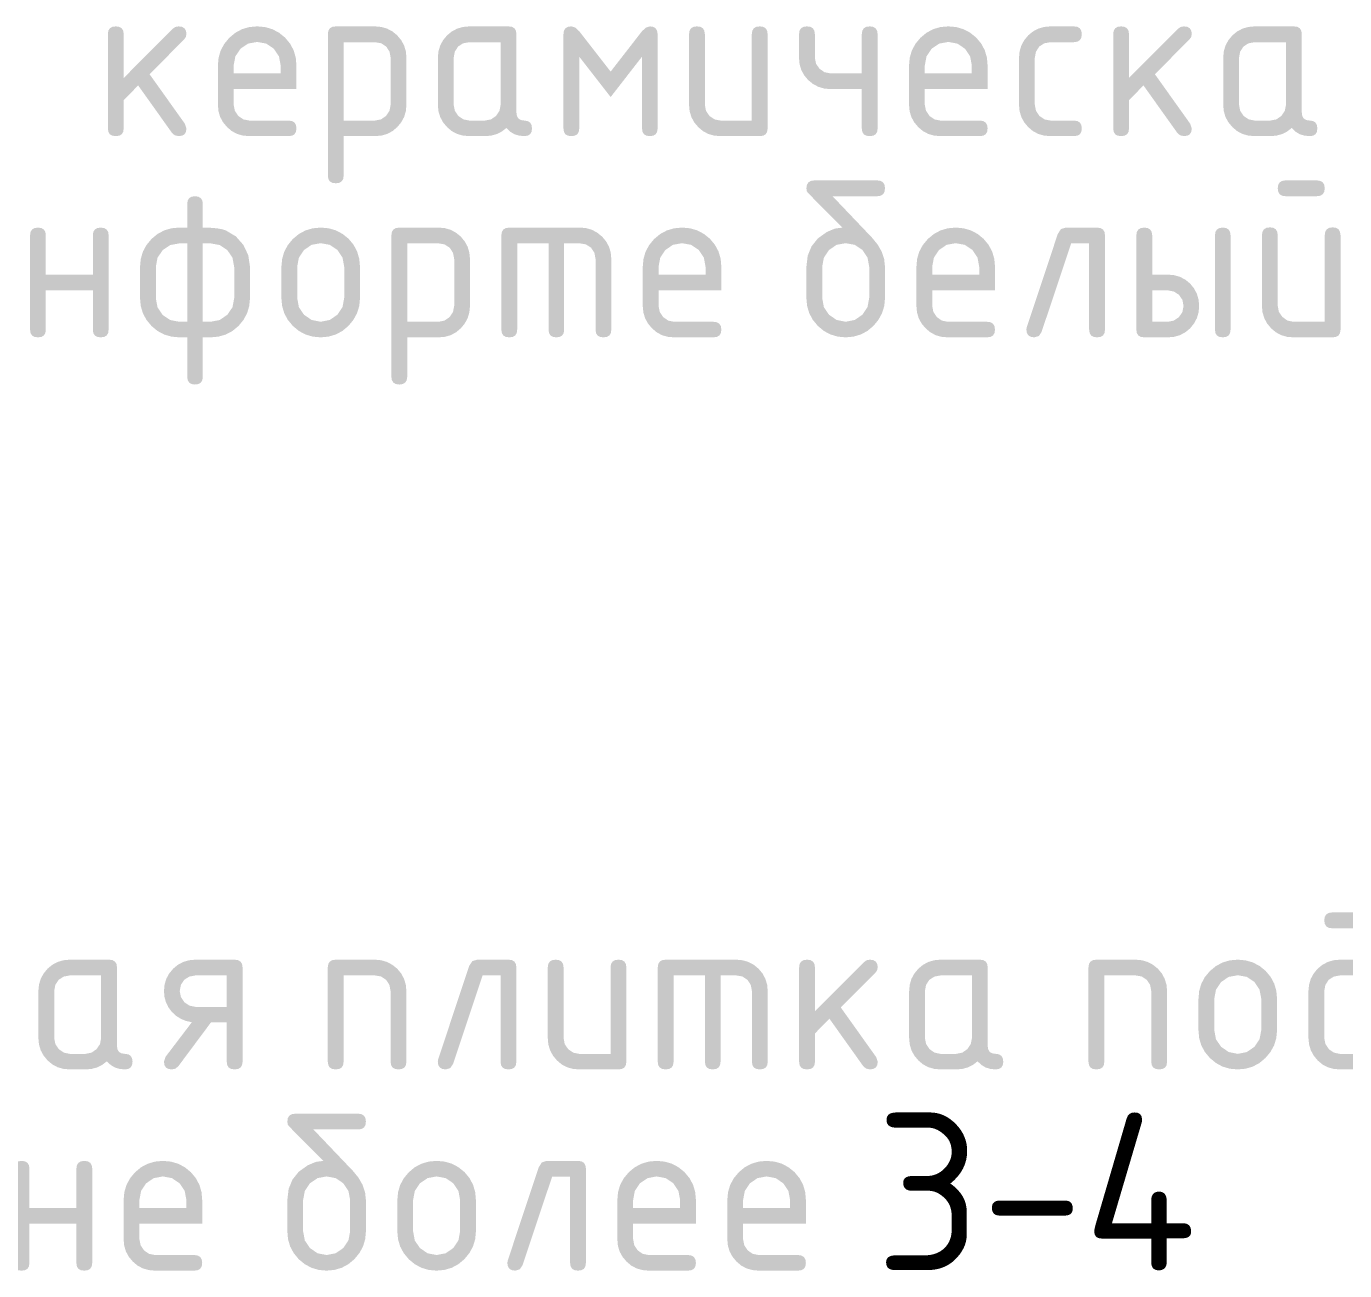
# Model space of a CAD drawing. Header units: millimetres. Extents: x -546 to 1681, y -650 to 1730.
# Drawn here: x 1029.61 to 1055.04, y 314.25 to 338.24 of the extents above; entities that cross this region are included whole.
import ezdxf

# ---------------------------------------------------------------- set-up
doc = ezdxf.new("R2010")
doc.units = ezdxf.units.MM

msp = doc.modelspace()

# ---------------------------------------------------------------- hatches: boundary and pattern name
h = msp.add_hatch(color=7)
h.dxf.hatch_style = 2
h.paths.add_polyline_path([(1031.492, 337.247), (1032.444, 338.2), (1032.491, 338.232), (1032.55, 338.242), (1032.617, 338.233), (1032.665, 338.205), (1032.693, 338.158), (1032.703, 338.094), (1032.69, 338.036), (1032.656, 337.988), (1031.991, 337.32), (1032.673, 336.363), (1032.703, 336.274), (1032.693, 336.208), (1032.665, 336.161), (1032.617, 336.134), (1032.55, 336.126), (1032.477, 336.141), (1032.423, 336.189), (1031.771, 337.103), (1031.492, 336.82), (1031.492, 336.274), (1031.482, 336.208), (1031.454, 336.161), (1031.406, 336.134), (1031.34, 336.126), (1031.273, 336.134), (1031.225, 336.161), (1031.196, 336.208), (1031.187, 336.274), (1031.187, 338.094), (1031.196, 338.158), (1031.225, 338.205), (1031.273, 338.233), (1031.34, 338.242), (1031.406, 338.233), (1031.454, 338.205), (1031.482, 338.158), (1031.492, 338.094)])
h = msp.add_hatch(color=7)
h.paths.add_polyline_path([(1034.066, 337.942), (1033.891, 337.91), (1033.745, 337.811), (1033.646, 337.664), (1033.613, 337.489), (1033.613, 337.336), (1034.52, 337.336), (1034.52, 337.489), (1034.487, 337.664), (1034.388, 337.811), (1034.242, 337.91)])
h.paths.add_polyline_path([(1033.613, 337.032), (1033.613, 336.731), (1033.636, 336.615), (1033.703, 336.515), (1033.8, 336.448), (1033.914, 336.426), (1034.672, 336.426), (1034.739, 336.416), (1034.786, 336.388), (1034.815, 336.34), (1034.824, 336.274), (1034.815, 336.208), (1034.786, 336.161), (1034.739, 336.134), (1034.672, 336.126), (1033.914, 336.126), (1033.792, 336.136), (1033.68, 336.168), (1033.578, 336.222), (1033.487, 336.299), (1033.409, 336.392), (1033.353, 336.494), (1033.32, 336.607), (1033.309, 336.731), (1033.309, 337.484), (1033.322, 337.637), (1033.363, 337.777), (1033.432, 337.905), (1033.529, 338.022), (1033.646, 338.119), (1033.774, 338.188), (1033.914, 338.229), (1034.066, 338.242), (1034.219, 338.229), (1034.359, 338.188), (1034.487, 338.121), (1034.604, 338.026), (1034.701, 337.91), (1034.77, 337.781), (1034.811, 337.641), (1034.824, 337.489), (1034.824, 337.032)])
h = msp.add_hatch(color=7)
h.paths.add_polyline_path([(1035.43, 338.094), (1035.44, 338.158), (1035.468, 338.205), (1035.516, 338.233), (1035.583, 338.242), (1036.34, 338.242), (1036.463, 338.231), (1036.575, 338.198), (1036.677, 338.144), (1036.768, 338.069), (1036.846, 337.975), (1036.902, 337.872), (1036.935, 337.759), (1036.946, 337.637), (1036.946, 336.731), (1036.935, 336.609), (1036.902, 336.496), (1036.846, 336.393), (1036.768, 336.299), (1036.677, 336.222), (1036.575, 336.168), (1036.463, 336.136), (1036.34, 336.126), (1035.735, 336.126), (1035.735, 335.364), (1035.726, 335.299), (1035.697, 335.253), (1035.65, 335.225), (1035.583, 335.216), (1035.516, 335.225), (1035.468, 335.253), (1035.44, 335.299), (1035.43, 335.364)])
h.paths.add_polyline_path([(1035.735, 337.937), (1035.735, 336.426), (1036.34, 336.426), (1036.456, 336.448), (1036.552, 336.515), (1036.619, 336.614), (1036.641, 336.731), (1036.641, 337.637), (1036.62, 337.754), (1036.556, 337.853), (1036.458, 337.917), (1036.34, 337.937)])
h = msp.add_hatch(color=7)
h.paths.add_polyline_path([(1038.763, 337.937), (1038.158, 337.937), (1038.04, 337.916), (1037.942, 337.853), (1037.879, 337.754), (1037.857, 337.637), (1037.857, 336.731), (1037.879, 336.615), (1037.946, 336.515), (1038.044, 336.448), (1038.158, 336.426), (1038.462, 336.426), (1038.578, 336.448), (1038.674, 336.515), (1038.741, 336.614), (1038.763, 336.731)])
h.paths.add_polyline_path([(1039.368, 336.274), (1039.359, 336.208), (1039.331, 336.161), (1039.284, 336.134), (1039.22, 336.126), (1039.118, 336.135), (1039.026, 336.164), (1038.944, 336.213), (1038.873, 336.282), (1038.783, 336.213), (1038.685, 336.164), (1038.578, 336.135), (1038.462, 336.126), (1038.158, 336.126), (1038.035, 336.136), (1037.923, 336.168), (1037.821, 336.222), (1037.73, 336.299), (1037.652, 336.392), (1037.597, 336.494), (1037.563, 336.607), (1037.552, 336.731), (1037.552, 337.637), (1037.563, 337.759), (1037.597, 337.872), (1037.652, 337.975), (1037.73, 338.069), (1037.821, 338.144), (1037.923, 338.198), (1038.035, 338.231), (1038.158, 338.242), (1038.915, 338.242), (1038.982, 338.233), (1039.03, 338.205), (1039.058, 338.158), (1039.068, 338.094), (1039.068, 336.579), (1039.077, 336.512), (1039.106, 336.464), (1039.153, 336.436), (1039.22, 336.426), (1039.284, 336.416), (1039.331, 336.388), (1039.359, 336.34)])
h = msp.add_hatch(color=7)
h.dxf.hatch_style = 2
h.paths.add_polyline_path([(1040.885, 336.879), (1040.279, 337.658), (1040.279, 336.274), (1040.27, 336.208), (1040.241, 336.161), (1040.194, 336.134), (1040.127, 336.126), (1040.06, 336.134), (1040.013, 336.161), (1039.984, 336.208), (1039.975, 336.274), (1039.975, 338.094), (1039.984, 338.158), (1040.013, 338.205), (1040.06, 338.233), (1040.127, 338.242), (1040.203, 338.219), (1040.279, 338.149), (1040.885, 337.37), (1041.49, 338.149), (1041.566, 338.219), (1041.643, 338.242), (1041.707, 338.233), (1041.753, 338.205), (1041.781, 338.158), (1041.791, 338.094), (1041.791, 336.274), (1041.781, 336.208), (1041.753, 336.161), (1041.707, 336.134), (1041.643, 336.126), (1041.576, 336.134), (1041.528, 336.161), (1041.5, 336.208), (1041.49, 336.274), (1041.49, 337.658)])
h = msp.add_hatch(color=7)
h.dxf.hatch_style = 2
h.paths.add_polyline_path([(1043.913, 338.094), (1043.913, 336.274), (1043.903, 336.208), (1043.875, 336.161), (1043.827, 336.134), (1043.76, 336.126), (1043.003, 336.126), (1042.88, 336.136), (1042.768, 336.168), (1042.666, 336.222), (1042.575, 336.299), (1042.497, 336.392), (1042.442, 336.494), (1042.408, 336.607), (1042.397, 336.731), (1042.397, 338.094), (1042.407, 338.158), (1042.435, 338.205), (1042.483, 338.233), (1042.55, 338.242), (1042.616, 338.233), (1042.664, 338.205), (1042.692, 338.158), (1042.702, 338.094), (1042.702, 336.731), (1042.724, 336.615), (1042.791, 336.515), (1042.889, 336.448), (1043.003, 336.426), (1043.608, 336.426), (1043.608, 338.094), (1043.618, 338.158), (1043.646, 338.205), (1043.694, 338.233), (1043.76, 338.242), (1043.827, 338.233), (1043.875, 338.205), (1043.903, 338.158)])
h = msp.add_hatch(color=7)
h.dxf.hatch_style = 2
h.paths.add_polyline_path([(1046.035, 338.094), (1046.035, 336.274), (1046.025, 336.208), (1045.996, 336.161), (1045.949, 336.134), (1045.882, 336.126), (1045.815, 336.134), (1045.768, 336.161), (1045.739, 336.208), (1045.73, 336.274), (1045.73, 337.032), (1045.125, 337.032), (1045.005, 337.043), (1044.893, 337.076), (1044.79, 337.13), (1044.697, 337.205), (1044.619, 337.298), (1044.563, 337.399), (1044.53, 337.509), (1044.519, 337.628), (1044.519, 338.094), (1044.528, 338.158), (1044.557, 338.205), (1044.605, 338.233), (1044.671, 338.242), (1044.738, 338.233), (1044.786, 338.205), (1044.814, 338.158), (1044.824, 338.094), (1044.824, 337.641), (1044.846, 337.524), (1044.913, 337.425), (1045.011, 337.358), (1045.125, 337.336), (1045.73, 337.336), (1045.73, 338.094), (1045.739, 338.158), (1045.768, 338.205), (1045.815, 338.233), (1045.882, 338.242), (1045.949, 338.233), (1045.996, 338.205), (1046.025, 338.158)])
h = msp.add_hatch(color=7)
h.paths.add_polyline_path([(1047.398, 337.942), (1047.223, 337.91), (1047.077, 337.811), (1046.978, 337.664), (1046.945, 337.489), (1046.945, 337.336), (1047.852, 337.336), (1047.852, 337.489), (1047.819, 337.664), (1047.72, 337.811), (1047.573, 337.91)])
h.paths.add_polyline_path([(1046.945, 337.032), (1046.945, 336.731), (1046.968, 336.615), (1047.035, 336.515), (1047.132, 336.448), (1047.246, 336.426), (1048.004, 336.426), (1048.071, 336.416), (1048.118, 336.388), (1048.147, 336.34), (1048.156, 336.274), (1048.147, 336.208), (1048.118, 336.161), (1048.071, 336.134), (1048.004, 336.126), (1047.246, 336.126), (1047.124, 336.136), (1047.012, 336.168), (1046.91, 336.222), (1046.819, 336.299), (1046.741, 336.392), (1046.685, 336.494), (1046.652, 336.607), (1046.64, 336.731), (1046.64, 337.484), (1046.654, 337.637), (1046.695, 337.777), (1046.764, 337.905), (1046.861, 338.022), (1046.978, 338.119), (1047.106, 338.188), (1047.246, 338.229), (1047.398, 338.242), (1047.551, 338.229), (1047.691, 338.188), (1047.819, 338.121), (1047.936, 338.026), (1048.033, 337.91), (1048.102, 337.781), (1048.143, 337.641), (1048.156, 337.489), (1048.156, 337.032)])
h = msp.add_hatch(color=7)
h.dxf.hatch_style = 2
h.paths.add_polyline_path([(1049.067, 337.637), (1049.067, 336.731), (1049.089, 336.615), (1049.156, 336.515), (1049.254, 336.448), (1049.368, 336.426), (1049.821, 336.426), (1049.887, 336.416), (1049.935, 336.388), (1049.964, 336.34), (1049.973, 336.274), (1049.964, 336.208), (1049.935, 336.161), (1049.887, 336.134), (1049.821, 336.126), (1049.368, 336.126), (1049.246, 336.136), (1049.133, 336.168), (1049.031, 336.222), (1048.94, 336.299), (1048.862, 336.392), (1048.807, 336.494), (1048.773, 336.607), (1048.762, 336.731), (1048.762, 337.637), (1048.773, 337.759), (1048.807, 337.872), (1048.862, 337.975), (1048.94, 338.069), (1049.031, 338.144), (1049.133, 338.198), (1049.246, 338.231), (1049.368, 338.242), (1049.821, 338.242), (1049.887, 338.233), (1049.935, 338.204), (1049.964, 338.157), (1049.973, 338.09), (1049.964, 338.023), (1049.935, 337.976), (1049.887, 337.947), (1049.821, 337.937), (1049.368, 337.937), (1049.25, 337.916), (1049.152, 337.853), (1049.089, 337.754)])
h = msp.add_hatch(color=7)
h.dxf.hatch_style = 2
h.paths.add_polyline_path([(1050.884, 337.247), (1051.836, 338.2), (1051.883, 338.232), (1051.942, 338.242), (1052.009, 338.233), (1052.057, 338.205), (1052.085, 338.158), (1052.095, 338.094), (1052.083, 338.036), (1052.048, 337.988), (1051.383, 337.32), (1052.065, 336.363), (1052.095, 336.274), (1052.085, 336.208), (1052.057, 336.161), (1052.009, 336.134), (1051.942, 336.126), (1051.869, 336.141), (1051.815, 336.189), (1051.163, 337.103), (1050.884, 336.82), (1050.884, 336.274), (1050.874, 336.208), (1050.846, 336.161), (1050.798, 336.134), (1050.732, 336.126), (1050.665, 336.134), (1050.617, 336.161), (1050.589, 336.208), (1050.579, 336.274), (1050.579, 338.094), (1050.589, 338.158), (1050.617, 338.205), (1050.665, 338.233), (1050.732, 338.242), (1050.798, 338.233), (1050.846, 338.205), (1050.874, 338.158), (1050.884, 338.094)])
h = msp.add_hatch(color=7)
h.paths.add_polyline_path([(1053.912, 337.937), (1053.307, 337.937), (1053.189, 337.916), (1053.091, 337.853), (1053.027, 337.754), (1053.006, 337.637), (1053.006, 336.731), (1053.028, 336.615), (1053.095, 336.515), (1053.193, 336.448), (1053.307, 336.426), (1053.611, 336.426), (1053.726, 336.448), (1053.823, 336.515), (1053.889, 336.614), (1053.912, 336.731)])
h.paths.add_polyline_path([(1054.517, 336.274), (1054.508, 336.208), (1054.48, 336.161), (1054.433, 336.134), (1054.369, 336.126), (1054.266, 336.135), (1054.175, 336.164), (1054.093, 336.213), (1054.022, 336.282), (1053.932, 336.213), (1053.834, 336.164), (1053.727, 336.135), (1053.611, 336.126), (1053.307, 336.126), (1053.184, 336.136), (1053.072, 336.168), (1052.97, 336.222), (1052.879, 336.299), (1052.801, 336.392), (1052.745, 336.494), (1052.712, 336.607), (1052.701, 336.731), (1052.701, 337.637), (1052.712, 337.759), (1052.745, 337.872), (1052.801, 337.975), (1052.879, 338.069), (1052.97, 338.144), (1053.072, 338.198), (1053.184, 338.231), (1053.307, 338.242), (1054.064, 338.242), (1054.131, 338.233), (1054.179, 338.205), (1054.207, 338.158), (1054.217, 338.094), (1054.217, 336.579), (1054.226, 336.512), (1054.255, 336.464), (1054.302, 336.436), (1054.369, 336.426), (1054.433, 336.416), (1054.48, 336.388), (1054.508, 336.34)])
h = msp.add_hatch(color=7)
h.paths.add_polyline_path([(1046.177, 333.604), (1046.177, 332.999), (1046.163, 332.849), (1046.12, 332.71), (1046.05, 332.582), (1045.953, 332.465), (1045.838, 332.368), (1045.71, 332.3), (1045.57, 332.259), (1045.419, 332.245), (1045.267, 332.259), (1045.127, 332.3), (1044.998, 332.368), (1044.882, 332.465), (1044.785, 332.582), (1044.716, 332.71), (1044.675, 332.849), (1044.661, 332.999), (1044.661, 333.608), (1044.686, 333.819), (1044.76, 334.001), (1044.883, 334.154), (1045.055, 334.277), (1045.21, 334.342), (1045.356, 334.362), (1044.691, 335.03), (1044.668, 335.065), (1044.661, 335.12), (1044.671, 335.186), (1044.699, 335.234), (1044.747, 335.262), (1044.814, 335.272), (1046.029, 335.272), (1046.093, 335.262), (1046.14, 335.234), (1046.168, 335.186), (1046.177, 335.12), (1046.168, 335.053), (1046.14, 335.005), (1046.093, 334.976), (1046.029, 334.967), (1045.165, 334.967), (1045.927, 334.167), (1046.036, 334.034), (1046.114, 333.897), (1046.161, 333.753)])
h.paths.add_polyline_path([(1045.872, 333.003), (1045.872, 333.608), (1045.84, 333.782), (1045.741, 333.93), (1045.594, 334.029), (1045.419, 334.061), (1045.244, 334.029), (1045.097, 333.93), (1044.998, 333.782), (1044.966, 333.608), (1044.966, 333.003), (1044.998, 332.826), (1045.097, 332.681), (1045.244, 332.58), (1045.419, 332.545), (1045.594, 332.58), (1045.741, 332.681), (1045.84, 332.828)])
h = msp.add_hatch(color=7)
h.paths.add_polyline_path([(1054.964, 334.213), (1054.964, 332.393), (1054.954, 332.327), (1054.926, 332.281), (1054.878, 332.254), (1054.811, 332.245), (1054.054, 332.245), (1053.931, 332.255), (1053.819, 332.287), (1053.717, 332.342), (1053.626, 332.419), (1053.548, 332.512), (1053.493, 332.615), (1053.459, 332.728), (1053.448, 332.85), (1053.448, 334.213), (1053.458, 334.28), (1053.486, 334.328), (1053.534, 334.357), (1053.601, 334.366), (1053.667, 334.357), (1053.715, 334.328), (1053.743, 334.28), (1053.753, 334.213), (1053.753, 332.85), (1053.775, 332.735), (1053.842, 332.639), (1053.94, 332.568), (1054.054, 332.545), (1054.659, 332.545), (1054.659, 334.213), (1054.669, 334.28), (1054.697, 334.328), (1054.745, 334.357), (1054.811, 334.366), (1054.878, 334.357), (1054.926, 334.328), (1054.954, 334.28)])
h.paths.add_polyline_path([(1054.506, 334.967), (1053.901, 334.967), (1053.837, 334.976), (1053.79, 335.005), (1053.762, 335.053), (1053.753, 335.12), (1053.762, 335.186), (1053.79, 335.234), (1053.837, 335.262), (1053.901, 335.272), (1054.506, 335.272), (1054.573, 335.262), (1054.621, 335.234), (1054.65, 335.186), (1054.659, 335.12), (1054.65, 335.053), (1054.621, 335.005), (1054.573, 334.976)])
h = msp.add_hatch(color=7)
h.paths.add_polyline_path([(1032.717, 332.545), (1032.717, 334.057), (1032.565, 334.057), (1032.39, 334.025), (1032.243, 333.926), (1032.144, 333.779), (1032.112, 333.604), (1032.112, 332.999), (1032.144, 332.825), (1032.243, 332.677), (1032.39, 332.579), (1032.565, 332.545)])
h.paths.add_polyline_path([(1032.717, 332.245), (1032.565, 332.245), (1032.412, 332.259), (1032.272, 332.3), (1032.144, 332.368), (1032.028, 332.465), (1031.931, 332.582), (1031.862, 332.71), (1031.821, 332.849), (1031.807, 332.999), (1031.807, 333.604), (1031.821, 333.756), (1031.862, 333.897), (1031.931, 334.025), (1032.028, 334.142), (1032.144, 334.238), (1032.272, 334.307), (1032.412, 334.348), (1032.565, 334.362), (1032.717, 334.362), (1032.717, 334.819), (1032.727, 334.883), (1032.755, 334.929), (1032.801, 334.957), (1032.865, 334.967), (1032.932, 334.957), (1032.98, 334.929), (1033.009, 334.883), (1033.018, 334.819), (1033.018, 334.362), (1033.162, 334.358), (1033.285, 334.348), (1033.385, 334.331), (1033.462, 334.307), (1033.656, 334.192), (1033.801, 334.027), (1033.896, 333.827), (1033.928, 333.604), (1033.928, 332.999), (1033.914, 332.849), (1033.872, 332.71), (1033.803, 332.582), (1033.708, 332.465), (1033.591, 332.368), (1033.463, 332.3), (1033.323, 332.259), (1033.17, 332.245), (1033.018, 332.245), (1033.018, 331.483), (1033.009, 331.419), (1032.98, 331.373), (1032.932, 331.344), (1032.865, 331.335), (1032.801, 331.344), (1032.755, 331.373), (1032.727, 331.419), (1032.717, 331.483)])
h.paths.add_polyline_path([(1033.018, 332.545), (1033.17, 332.545), (1033.346, 332.58), (1033.492, 332.681), (1033.591, 332.827), (1033.623, 332.999), (1033.623, 333.604), (1033.591, 333.779), (1033.492, 333.926), (1033.346, 334.025), (1033.17, 334.057), (1033.018, 334.057)])
h = msp.add_hatch(color=7)
h.dxf.hatch_style = 2
h.paths.add_polyline_path([(1029.99, 333.151), (1029.99, 332.393), (1029.981, 332.327), (1029.952, 332.281), (1029.905, 332.254), (1029.838, 332.245), (1029.771, 332.254), (1029.724, 332.281), (1029.695, 332.327), (1029.686, 332.393), (1029.686, 334.213), (1029.695, 334.278), (1029.724, 334.324), (1029.771, 334.352), (1029.838, 334.362), (1029.905, 334.352), (1029.952, 334.324), (1029.981, 334.278), (1029.99, 334.213), (1029.99, 333.455), (1030.897, 333.455), (1030.897, 334.213), (1030.906, 334.278), (1030.935, 334.324), (1030.982, 334.352), (1031.049, 334.362), (1031.116, 334.352), (1031.163, 334.324), (1031.192, 334.278), (1031.201, 334.213), (1031.201, 332.393), (1031.192, 332.327), (1031.163, 332.281), (1031.116, 332.254), (1031.049, 332.245), (1030.982, 332.254), (1030.935, 332.281), (1030.906, 332.327), (1030.897, 332.393), (1030.897, 333.151)])
h = msp.add_hatch(color=7)
h.paths.add_polyline_path([(1034.534, 332.999), (1034.534, 333.604), (1034.548, 333.756), (1034.589, 333.897), (1034.658, 334.025), (1034.755, 334.142), (1034.871, 334.238), (1034.999, 334.307), (1035.14, 334.348), (1035.292, 334.362), (1035.445, 334.348), (1035.585, 334.308), (1035.713, 334.24), (1035.83, 334.146), (1035.927, 334.029), (1035.995, 333.9), (1036.036, 333.759), (1036.05, 333.604), (1036.05, 332.999), (1036.036, 332.849), (1035.993, 332.71), (1035.923, 332.582), (1035.826, 332.465), (1035.711, 332.368), (1035.583, 332.3), (1035.443, 332.259), (1035.292, 332.245), (1035.14, 332.259), (1034.999, 332.3), (1034.871, 332.368), (1034.755, 332.465), (1034.658, 332.582), (1034.589, 332.71), (1034.548, 332.849)])
h.paths.add_polyline_path([(1035.745, 333.003), (1035.745, 333.608), (1035.713, 333.782), (1035.614, 333.93), (1035.467, 334.029), (1035.292, 334.061), (1035.117, 334.029), (1034.97, 333.93), (1034.871, 333.782), (1034.839, 333.608), (1034.839, 333.003), (1034.871, 332.826), (1034.97, 332.681), (1035.117, 332.58), (1035.292, 332.545), (1035.467, 332.58), (1035.614, 332.681), (1035.713, 332.828)])
h = msp.add_hatch(color=7)
h.paths.add_polyline_path([(1036.656, 334.213), (1036.665, 334.278), (1036.694, 334.324), (1036.742, 334.352), (1036.808, 334.362), (1037.566, 334.362), (1037.688, 334.351), (1037.801, 334.318), (1037.902, 334.263), (1037.994, 334.188), (1038.071, 334.094), (1038.127, 333.991), (1038.16, 333.879), (1038.172, 333.756), (1038.172, 332.85), (1038.16, 332.728), (1038.127, 332.615), (1038.071, 332.512), (1037.994, 332.419), (1037.902, 332.342), (1037.801, 332.287), (1037.688, 332.255), (1037.566, 332.245), (1036.961, 332.245), (1036.961, 331.483), (1036.951, 331.419), (1036.923, 331.373), (1036.875, 331.344), (1036.808, 331.335), (1036.742, 331.344), (1036.694, 331.373), (1036.665, 331.419), (1036.656, 331.483)])
h.paths.add_polyline_path([(1036.961, 334.057), (1036.961, 332.545), (1037.566, 332.545), (1037.681, 332.568), (1037.777, 332.635), (1037.844, 332.733), (1037.867, 332.85), (1037.867, 333.756), (1037.845, 333.874), (1037.782, 333.972), (1037.684, 334.037), (1037.566, 334.057)])
h = msp.add_hatch(color=7)
h.dxf.hatch_style = 2
h.paths.add_polyline_path([(1038.93, 334.362), (1040.293, 334.362), (1040.415, 334.351), (1040.526, 334.318), (1040.627, 334.263), (1040.72, 334.188), (1040.798, 334.094), (1040.854, 333.991), (1040.887, 333.879), (1040.898, 333.756), (1040.898, 332.393), (1040.889, 332.327), (1040.86, 332.281), (1040.813, 332.254), (1040.746, 332.245), (1040.679, 332.254), (1040.632, 332.281), (1040.603, 332.327), (1040.594, 332.393), (1040.594, 333.756), (1040.572, 333.874), (1040.509, 333.972), (1040.41, 334.037), (1040.293, 334.057), (1039.988, 334.057), (1039.988, 332.393), (1039.979, 332.327), (1039.95, 332.281), (1039.902, 332.254), (1039.836, 332.245), (1039.772, 332.254), (1039.725, 332.281), (1039.697, 332.327), (1039.687, 332.393), (1039.687, 334.057), (1039.082, 334.057), (1039.082, 332.393), (1039.073, 332.327), (1039.044, 332.281), (1038.997, 332.254), (1038.93, 332.245), (1038.863, 332.254), (1038.815, 332.281), (1038.787, 332.327), (1038.777, 332.393), (1038.777, 334.213), (1038.787, 334.278), (1038.815, 334.324), (1038.863, 334.352)])
h = msp.add_hatch(color=7)
h.paths.add_polyline_path([(1042.262, 334.061), (1042.087, 334.029), (1041.94, 333.93), (1041.842, 333.783), (1041.809, 333.608), (1041.809, 333.455), (1042.715, 333.455), (1042.715, 333.608), (1042.683, 333.783), (1042.584, 333.93), (1042.437, 334.029)])
h.paths.add_polyline_path([(1041.809, 333.151), (1041.809, 332.85), (1041.832, 332.735), (1041.899, 332.635), (1041.996, 332.568), (1042.11, 332.545), (1042.868, 332.545), (1042.934, 332.536), (1042.982, 332.507), (1043.011, 332.46), (1043.02, 332.393), (1043.011, 332.327), (1042.982, 332.281), (1042.934, 332.254), (1042.868, 332.245), (1042.11, 332.245), (1041.988, 332.255), (1041.875, 332.287), (1041.774, 332.342), (1041.682, 332.419), (1041.605, 332.512), (1041.549, 332.614), (1041.516, 332.726), (1041.504, 332.85), (1041.504, 333.604), (1041.518, 333.756), (1041.559, 333.897), (1041.628, 334.025), (1041.725, 334.142), (1041.841, 334.238), (1041.97, 334.307), (1042.11, 334.348), (1042.262, 334.362), (1042.415, 334.348), (1042.555, 334.308), (1042.683, 334.24), (1042.8, 334.146), (1042.897, 334.029), (1042.966, 333.901), (1043.007, 333.761), (1043.02, 333.608), (1043.02, 333.151)])
h = msp.add_hatch(color=7)
h.paths.add_polyline_path([(1047.541, 334.061), (1047.366, 334.029), (1047.219, 333.93), (1047.12, 333.783), (1047.088, 333.608), (1047.088, 333.455), (1047.994, 333.455), (1047.994, 333.608), (1047.962, 333.783), (1047.863, 333.93), (1047.716, 334.029)])
h.paths.add_polyline_path([(1047.088, 333.151), (1047.088, 332.85), (1047.11, 332.735), (1047.177, 332.635), (1047.275, 332.568), (1047.389, 332.545), (1048.146, 332.545), (1048.213, 332.536), (1048.261, 332.507), (1048.289, 332.46), (1048.299, 332.393), (1048.289, 332.327), (1048.261, 332.281), (1048.213, 332.254), (1048.146, 332.245), (1047.389, 332.245), (1047.266, 332.255), (1047.154, 332.287), (1047.052, 332.342), (1046.961, 332.419), (1046.883, 332.512), (1046.827, 332.614), (1046.794, 332.726), (1046.783, 332.85), (1046.783, 333.604), (1046.796, 333.756), (1046.837, 333.897), (1046.906, 334.025), (1047.003, 334.142), (1047.12, 334.238), (1047.248, 334.307), (1047.388, 334.348), (1047.541, 334.362), (1047.693, 334.348), (1047.833, 334.308), (1047.962, 334.24), (1048.078, 334.146), (1048.175, 334.029), (1048.244, 333.901), (1048.285, 333.761), (1048.299, 333.608), (1048.299, 333.151)])
h = msp.add_hatch(color=7)
h.dxf.hatch_style = 2
h.paths.add_polyline_path([(1049.662, 334.362), (1050.267, 334.362), (1050.334, 334.352), (1050.382, 334.324), (1050.411, 334.278), (1050.42, 334.213), (1050.42, 332.393), (1050.411, 332.327), (1050.382, 332.281), (1050.334, 332.254), (1050.267, 332.245), (1050.201, 332.254), (1050.153, 332.281), (1050.125, 332.327), (1050.115, 332.393), (1050.115, 334.057), (1049.768, 334.057), (1049.196, 332.346), (1049.146, 332.27), (1049.057, 332.245), (1048.99, 332.255), (1048.942, 332.283), (1048.914, 332.331), (1048.904, 332.397), (1048.913, 332.444), (1049.51, 334.239), (1049.57, 334.332)])
h = msp.add_hatch(color=7)
h.paths.add_polyline_path([(1052.237, 332.85), (1052.226, 332.728), (1052.193, 332.615), (1052.138, 332.512), (1052.063, 332.419), (1051.97, 332.342), (1051.866, 332.287), (1051.754, 332.255), (1051.632, 332.245), (1051.179, 332.245), (1051.112, 332.254), (1051.064, 332.281), (1051.035, 332.327), (1051.026, 332.393), (1051.026, 334.213), (1051.035, 334.278), (1051.064, 334.324), (1051.112, 334.352), (1051.179, 334.362), (1051.245, 334.352), (1051.293, 334.324), (1051.321, 334.278), (1051.331, 334.213), (1051.331, 333.455), (1051.632, 333.455), (1051.754, 333.444), (1051.866, 333.412), (1051.97, 333.358), (1052.063, 333.282), (1052.138, 333.189), (1052.193, 333.085), (1052.226, 332.972)])
h.paths.add_polyline_path([(1051.936, 332.85), (1051.914, 332.968), (1051.847, 333.066), (1051.749, 333.129), (1051.632, 333.151), (1051.331, 333.151), (1051.331, 332.545), (1051.632, 332.545), (1051.749, 332.568), (1051.847, 332.635), (1051.914, 332.733)])
h.paths.add_polyline_path([(1052.542, 334.213), (1052.551, 334.278), (1052.58, 334.324), (1052.627, 334.352), (1052.694, 334.362), (1052.758, 334.352), (1052.805, 334.324), (1052.833, 334.278), (1052.842, 334.213), (1052.842, 332.393), (1052.833, 332.327), (1052.805, 332.281), (1052.758, 332.254), (1052.694, 332.245), (1052.627, 332.254), (1052.58, 332.281), (1052.551, 332.327), (1052.542, 332.393)])
h = msp.add_hatch(color=7)
h.paths.add_polyline_path([(1055.861, 320.548), (1055.861, 318.732), (1055.85, 318.61), (1055.817, 318.497), (1055.761, 318.394), (1055.683, 318.3), (1055.59, 318.223), (1055.487, 318.169), (1055.375, 318.137), (1055.255, 318.127), (1054.951, 318.127), (1054.829, 318.137), (1054.716, 318.169), (1054.614, 318.223), (1054.523, 318.3), (1054.446, 318.394), (1054.39, 318.497), (1054.357, 318.61), (1054.345, 318.732), (1054.345, 319.638), (1054.357, 319.76), (1054.39, 319.873), (1054.446, 319.976), (1054.523, 320.07), (1054.616, 320.145), (1054.718, 320.199), (1054.829, 320.232), (1054.951, 320.243), (1055.556, 320.243), (1055.556, 320.548), (1055.535, 320.666), (1055.471, 320.764), (1055.373, 320.827), (1055.255, 320.849), (1054.798, 320.849), (1054.734, 320.858), (1054.688, 320.887), (1054.66, 320.935), (1054.65, 321.001), (1054.66, 321.068), (1054.688, 321.116), (1054.734, 321.144), (1054.798, 321.154), (1055.255, 321.154), (1055.378, 321.142), (1055.49, 321.109), (1055.592, 321.054), (1055.683, 320.976), (1055.761, 320.885), (1055.817, 320.783), (1055.85, 320.67)])
h.paths.add_polyline_path([(1055.556, 318.732), (1055.556, 319.939), (1054.951, 319.939), (1054.833, 319.917), (1054.735, 319.854), (1054.672, 319.756), (1054.65, 319.638), (1054.65, 318.732), (1054.673, 318.616), (1054.739, 318.517), (1054.837, 318.45), (1054.951, 318.427), (1055.255, 318.427), (1055.371, 318.45), (1055.467, 318.517), (1055.534, 318.615)])
h = msp.add_hatch(color=7)
h.paths.add_polyline_path([(1031.057, 319.939), (1030.452, 319.939), (1030.334, 319.917), (1030.236, 319.854), (1030.173, 319.756), (1030.151, 319.638), (1030.151, 318.732), (1030.174, 318.616), (1030.241, 318.517), (1030.338, 318.45), (1030.452, 318.427), (1030.756, 318.427), (1030.872, 318.45), (1030.968, 318.517), (1031.035, 318.615), (1031.057, 318.732)])
h.paths.add_polyline_path([(1031.663, 318.275), (1031.653, 318.209), (1031.625, 318.163), (1031.579, 318.136), (1031.514, 318.127), (1031.412, 318.136), (1031.32, 318.165), (1031.239, 318.214), (1031.167, 318.283), (1031.077, 318.214), (1030.979, 318.165), (1030.872, 318.136), (1030.756, 318.127), (1030.452, 318.127), (1030.33, 318.137), (1030.217, 318.169), (1030.116, 318.223), (1030.024, 318.3), (1029.947, 318.393), (1029.891, 318.496), (1029.858, 318.608), (1029.846, 318.732), (1029.846, 319.638), (1029.858, 319.76), (1029.891, 319.873), (1029.947, 319.976), (1030.024, 320.07), (1030.116, 320.145), (1030.217, 320.199), (1030.33, 320.232), (1030.452, 320.243), (1031.21, 320.243), (1031.276, 320.234), (1031.324, 320.206), (1031.353, 320.16), (1031.362, 320.095), (1031.362, 318.58), (1031.372, 318.513), (1031.4, 318.465), (1031.448, 318.437), (1031.514, 318.427), (1031.579, 318.418), (1031.625, 318.389), (1031.653, 318.342)])
h = msp.add_hatch(color=7)
h.paths.add_polyline_path([(1032.807, 319.037), (1032.696, 319.061), (1032.595, 319.102), (1032.503, 319.16), (1032.421, 319.236), (1032.354, 319.325), (1032.307, 319.421), (1032.278, 319.525), (1032.269, 319.638), (1032.28, 319.76), (1032.313, 319.873), (1032.369, 319.976), (1032.447, 320.07), (1032.538, 320.145), (1032.64, 320.199), (1032.752, 320.232), (1032.874, 320.243), (1033.632, 320.243), (1033.699, 320.234), (1033.746, 320.206), (1033.775, 320.16), (1033.785, 320.095), (1033.785, 318.275), (1033.775, 318.209), (1033.746, 318.163), (1033.699, 318.136), (1033.632, 318.127), (1033.565, 318.136), (1033.518, 318.163), (1033.489, 318.209), (1033.48, 318.275), (1033.48, 319.033), (1033.175, 319.033), (1032.544, 318.186), (1032.489, 318.141), (1032.421, 318.127), (1032.354, 318.136), (1032.307, 318.163), (1032.278, 318.209), (1032.269, 318.275), (1032.298, 318.368)])
h.paths.add_polyline_path([(1032.573, 319.638), (1032.596, 319.522), (1032.663, 319.422), (1032.761, 319.356), (1032.874, 319.333), (1033.48, 319.333), (1033.48, 319.939), (1032.874, 319.939), (1032.757, 319.917), (1032.658, 319.854), (1032.595, 319.756)])
h = msp.add_hatch(color=7)
h.dxf.hatch_style = 2
h.paths.add_polyline_path([(1035.429, 318.275), (1035.429, 320.095), (1035.439, 320.16), (1035.467, 320.206), (1035.515, 320.234), (1035.582, 320.243), (1036.339, 320.243), (1036.459, 320.232), (1036.571, 320.199), (1036.673, 320.145), (1036.767, 320.07), (1036.845, 319.976), (1036.9, 319.873), (1036.934, 319.76), (1036.945, 319.638), (1036.945, 318.275), (1036.935, 318.209), (1036.907, 318.163), (1036.859, 318.136), (1036.792, 318.127), (1036.726, 318.136), (1036.678, 318.163), (1036.65, 318.209), (1036.64, 318.275), (1036.64, 319.638), (1036.618, 319.756), (1036.555, 319.854), (1036.457, 319.919), (1036.339, 319.939), (1035.734, 319.939), (1035.734, 318.275), (1035.724, 318.209), (1035.696, 318.163), (1035.648, 318.136), (1035.582, 318.127), (1035.515, 318.136), (1035.467, 318.163), (1035.439, 318.209)])
h = msp.add_hatch(color=7)
h.dxf.hatch_style = 2
h.paths.add_polyline_path([(1038.309, 320.243), (1038.914, 320.243), (1038.981, 320.234), (1039.028, 320.206), (1039.057, 320.16), (1039.066, 320.095), (1039.066, 318.275), (1039.057, 318.209), (1039.028, 318.163), (1038.981, 318.136), (1038.914, 318.127), (1038.847, 318.136), (1038.8, 318.163), (1038.771, 318.209), (1038.762, 318.275), (1038.762, 319.939), (1038.414, 319.939), (1037.843, 318.228), (1037.792, 318.152), (1037.703, 318.127), (1037.636, 318.136), (1037.589, 318.165), (1037.56, 318.212), (1037.551, 318.279), (1037.559, 318.326), (1038.156, 320.121), (1038.216, 320.214)])
h = msp.add_hatch(color=7)
h.dxf.hatch_style = 2
h.paths.add_polyline_path([(1041.188, 320.095), (1041.188, 318.275), (1041.178, 318.209), (1041.15, 318.163), (1041.102, 318.136), (1041.035, 318.127), (1040.278, 318.127), (1040.156, 318.137), (1040.043, 318.169), (1039.941, 318.223), (1039.85, 318.3), (1039.772, 318.393), (1039.717, 318.496), (1039.683, 318.608), (1039.672, 318.732), (1039.672, 320.095), (1039.682, 320.16), (1039.71, 320.206), (1039.758, 320.234), (1039.825, 320.243), (1039.891, 320.234), (1039.939, 320.206), (1039.967, 320.16), (1039.977, 320.095), (1039.977, 318.732), (1039.999, 318.616), (1040.066, 318.517), (1040.164, 318.45), (1040.278, 318.427), (1040.883, 318.427), (1040.883, 320.095), (1040.893, 320.16), (1040.921, 320.206), (1040.969, 320.234), (1041.035, 320.243), (1041.102, 320.234), (1041.15, 320.206), (1041.178, 320.16)])
h = msp.add_hatch(color=7)
h.dxf.hatch_style = 2
h.paths.add_polyline_path([(1041.946, 320.243), (1043.31, 320.243), (1043.431, 320.232), (1043.542, 320.199), (1043.644, 320.145), (1043.737, 320.07), (1043.815, 319.976), (1043.87, 319.873), (1043.904, 319.76), (1043.915, 319.638), (1043.915, 318.275), (1043.905, 318.209), (1043.877, 318.163), (1043.829, 318.136), (1043.762, 318.127), (1043.696, 318.136), (1043.648, 318.163), (1043.62, 318.209), (1043.61, 318.275), (1043.61, 319.638), (1043.588, 319.756), (1043.525, 319.854), (1043.427, 319.919), (1043.31, 319.939), (1043.005, 319.939), (1043.005, 318.275), (1042.995, 318.209), (1042.967, 318.163), (1042.919, 318.136), (1042.852, 318.127), (1042.788, 318.136), (1042.742, 318.163), (1042.713, 318.209), (1042.704, 318.275), (1042.704, 319.939), (1042.099, 319.939), (1042.099, 318.275), (1042.089, 318.209), (1042.061, 318.163), (1042.013, 318.136), (1041.946, 318.127), (1041.88, 318.136), (1041.832, 318.163), (1041.803, 318.209), (1041.794, 318.275), (1041.794, 320.095), (1041.803, 320.16), (1041.832, 320.206), (1041.88, 320.234)])
h = msp.add_hatch(color=7)
h.dxf.hatch_style = 2
h.paths.add_polyline_path([(1044.826, 319.249), (1045.778, 320.201), (1045.825, 320.233), (1045.884, 320.243), (1045.951, 320.234), (1045.999, 320.206), (1046.027, 320.16), (1046.037, 320.095), (1046.025, 320.038), (1045.99, 319.989), (1045.325, 319.321), (1046.007, 318.364), (1046.037, 318.275), (1046.027, 318.209), (1045.999, 318.163), (1045.951, 318.136), (1045.884, 318.127), (1045.811, 318.143), (1045.757, 318.19), (1045.105, 319.105), (1044.826, 318.821), (1044.826, 318.275), (1044.816, 318.209), (1044.788, 318.163), (1044.74, 318.136), (1044.674, 318.127), (1044.607, 318.136), (1044.559, 318.163), (1044.53, 318.209), (1044.521, 318.275), (1044.521, 320.095), (1044.53, 320.16), (1044.559, 320.206), (1044.607, 320.234), (1044.674, 320.243), (1044.74, 320.234), (1044.788, 320.206), (1044.816, 320.16), (1044.826, 320.095)])
h = msp.add_hatch(color=7)
h.paths.add_polyline_path([(1047.854, 319.939), (1047.248, 319.939), (1047.131, 319.917), (1047.032, 319.854), (1046.969, 319.756), (1046.947, 319.638), (1046.947, 318.732), (1046.97, 318.616), (1047.037, 318.517), (1047.134, 318.45), (1047.248, 318.427), (1047.553, 318.427), (1047.668, 318.45), (1047.764, 318.517), (1047.831, 318.615), (1047.854, 318.732)])
h.paths.add_polyline_path([(1048.459, 318.275), (1048.449, 318.209), (1048.421, 318.163), (1048.375, 318.136), (1048.311, 318.127), (1048.208, 318.136), (1048.116, 318.165), (1048.035, 318.214), (1047.963, 318.283), (1047.874, 318.214), (1047.775, 318.165), (1047.669, 318.136), (1047.553, 318.127), (1047.248, 318.127), (1047.126, 318.137), (1047.014, 318.169), (1046.912, 318.223), (1046.821, 318.3), (1046.743, 318.393), (1046.687, 318.496), (1046.654, 318.608), (1046.643, 318.732), (1046.643, 319.638), (1046.654, 319.76), (1046.687, 319.873), (1046.743, 319.976), (1046.821, 320.07), (1046.912, 320.145), (1047.014, 320.199), (1047.126, 320.232), (1047.248, 320.243), (1048.006, 320.243), (1048.073, 320.234), (1048.12, 320.206), (1048.149, 320.16), (1048.158, 320.095), (1048.158, 318.58), (1048.168, 318.513), (1048.196, 318.465), (1048.244, 318.437), (1048.311, 318.427), (1048.375, 318.418), (1048.421, 318.389), (1048.449, 318.342)])
h = msp.add_hatch(color=7)
h.dxf.hatch_style = 2
h.paths.add_polyline_path([(1050.102, 318.275), (1050.102, 320.095), (1050.112, 320.16), (1050.14, 320.206), (1050.188, 320.234), (1050.255, 320.243), (1051.012, 320.243), (1051.132, 320.232), (1051.244, 320.199), (1051.346, 320.145), (1051.44, 320.07), (1051.518, 319.976), (1051.573, 319.873), (1051.607, 319.76), (1051.618, 319.638), (1051.618, 318.275), (1051.609, 318.209), (1051.58, 318.163), (1051.532, 318.136), (1051.465, 318.127), (1051.399, 318.136), (1051.351, 318.163), (1051.323, 318.209), (1051.313, 318.275), (1051.313, 319.638), (1051.291, 319.756), (1051.228, 319.854), (1051.13, 319.919), (1051.012, 319.939), (1050.407, 319.939), (1050.407, 318.275), (1050.398, 318.209), (1050.369, 318.163), (1050.321, 318.136), (1050.255, 318.127), (1050.188, 318.136), (1050.14, 318.163), (1050.112, 318.209)])
h = msp.add_hatch(color=7)
h.paths.add_polyline_path([(1052.224, 318.88), (1052.224, 319.486), (1052.237, 319.638), (1052.278, 319.778), (1052.347, 319.907), (1052.444, 320.024), (1052.561, 320.12), (1052.689, 320.189), (1052.829, 320.23), (1052.982, 320.243), (1053.134, 320.23), (1053.274, 320.189), (1053.403, 320.122), (1053.519, 320.027), (1053.616, 319.911), (1053.685, 319.782), (1053.726, 319.641), (1053.74, 319.486), (1053.74, 318.88), (1053.725, 318.73), (1053.683, 318.591), (1053.613, 318.464), (1053.515, 318.347), (1053.4, 318.25), (1053.272, 318.181), (1053.132, 318.14), (1052.982, 318.127), (1052.829, 318.14), (1052.689, 318.181), (1052.561, 318.25), (1052.444, 318.347), (1052.347, 318.464), (1052.278, 318.591), (1052.237, 318.73)])
h.paths.add_polyline_path([(1053.435, 318.885), (1053.435, 319.49), (1053.402, 319.664), (1053.304, 319.812), (1053.157, 319.911), (1052.982, 319.943), (1052.807, 319.911), (1052.66, 319.812), (1052.561, 319.664), (1052.529, 319.49), (1052.529, 318.885), (1052.561, 318.708), (1052.66, 318.563), (1052.807, 318.462), (1052.982, 318.427), (1053.157, 318.462), (1053.304, 318.563), (1053.402, 318.709)])
h = msp.add_hatch(color=7)
h.paths.add_polyline_path([(1036.164, 315.605), (1036.164, 315), (1036.15, 314.85), (1036.108, 314.711), (1036.037, 314.583), (1035.94, 314.466), (1035.825, 314.37), (1035.697, 314.301), (1035.557, 314.26), (1035.406, 314.246), (1035.254, 314.26), (1035.114, 314.301), (1034.986, 314.37), (1034.869, 314.466), (1034.772, 314.583), (1034.703, 314.711), (1034.662, 314.85), (1034.649, 315), (1034.649, 315.609), (1034.673, 315.82), (1034.747, 316.002), (1034.87, 316.155), (1035.043, 316.278), (1035.198, 316.343), (1035.343, 316.363), (1034.678, 317.032), (1034.656, 317.067), (1034.649, 317.121), (1034.658, 317.187), (1034.687, 317.235), (1034.734, 317.263), (1034.801, 317.273), (1036.016, 317.273), (1036.08, 317.263), (1036.127, 317.235), (1036.155, 317.187), (1036.164, 317.121), (1036.155, 317.054), (1036.127, 317.006), (1036.08, 316.978), (1036.016, 316.968), (1035.152, 316.968), (1035.915, 316.168), (1036.023, 316.036), (1036.101, 315.898), (1036.149, 315.754)])
h.paths.add_polyline_path([(1035.86, 315.004), (1035.86, 315.609), (1035.827, 315.783), (1035.728, 315.931), (1035.581, 316.03), (1035.406, 316.063), (1035.231, 316.03), (1035.085, 315.931), (1034.986, 315.783), (1034.953, 315.609), (1034.953, 315.004), (1034.986, 314.827), (1035.085, 314.682), (1035.231, 314.581), (1035.406, 314.547), (1035.581, 314.581), (1035.728, 314.682), (1035.827, 314.829)])
h = msp.add_hatch(color=7)
h.dxf.hatch_style = 2
h.paths.add_polyline_path([(1029.674, 315.152), (1029.674, 314.395), (1029.664, 314.328), (1029.636, 314.282), (1029.588, 314.255), (1029.521, 314.246), (1029.455, 314.255), (1029.407, 314.282), (1029.378, 314.328), (1029.369, 314.395), (1029.369, 316.215), (1029.378, 316.279), (1029.407, 316.325), (1029.455, 316.353), (1029.521, 316.363), (1029.588, 316.353), (1029.636, 316.325), (1029.664, 316.279), (1029.674, 316.215), (1029.674, 315.457), (1030.58, 315.457), (1030.58, 316.215), (1030.589, 316.279), (1030.618, 316.325), (1030.665, 316.353), (1030.732, 316.363), (1030.799, 316.353), (1030.846, 316.325), (1030.875, 316.279), (1030.885, 316.215), (1030.885, 314.395), (1030.875, 314.328), (1030.846, 314.282), (1030.799, 314.255), (1030.732, 314.246), (1030.665, 314.255), (1030.618, 314.282), (1030.589, 314.328), (1030.58, 314.395), (1030.58, 315.152)])
h = msp.add_hatch(color=7)
h.paths.add_polyline_path([(1032.248, 316.063), (1032.073, 316.03), (1031.926, 315.931), (1031.828, 315.784), (1031.795, 315.609), (1031.795, 315.457), (1032.701, 315.457), (1032.701, 315.609), (1032.669, 315.784), (1032.57, 315.931), (1032.423, 316.03)])
h.paths.add_polyline_path([(1031.795, 315.152), (1031.795, 314.851), (1031.818, 314.736), (1031.885, 314.636), (1031.982, 314.569), (1032.096, 314.547), (1032.854, 314.547), (1032.921, 314.537), (1032.968, 314.509), (1032.997, 314.461), (1033.006, 314.395), (1032.997, 314.328), (1032.968, 314.282), (1032.921, 314.255), (1032.854, 314.246), (1032.096, 314.246), (1031.974, 314.257), (1031.862, 314.289), (1031.76, 314.343), (1031.669, 314.42), (1031.591, 314.513), (1031.535, 314.615), (1031.502, 314.727), (1031.49, 314.851), (1031.49, 315.605), (1031.504, 315.758), (1031.545, 315.898), (1031.614, 316.026), (1031.711, 316.143), (1031.827, 316.24), (1031.956, 316.308), (1032.096, 316.349), (1032.248, 316.363), (1032.401, 316.349), (1032.541, 316.309), (1032.669, 316.241), (1032.786, 316.147), (1032.883, 316.03), (1032.952, 315.902), (1032.993, 315.762), (1033.006, 315.609), (1033.006, 315.152)])
h = msp.add_hatch(color=7)
h.paths.add_polyline_path([(1036.77, 315), (1036.77, 315.605), (1036.784, 315.758), (1036.825, 315.898), (1036.894, 316.026), (1036.991, 316.143), (1037.107, 316.24), (1037.235, 316.308), (1037.376, 316.349), (1037.528, 316.363), (1037.681, 316.349), (1037.821, 316.309), (1037.949, 316.241), (1038.066, 316.147), (1038.163, 316.03), (1038.231, 315.902), (1038.273, 315.76), (1038.286, 315.605), (1038.286, 315), (1038.272, 314.85), (1038.229, 314.711), (1038.159, 314.583), (1038.062, 314.466), (1037.947, 314.37), (1037.819, 314.301), (1037.679, 314.26), (1037.528, 314.246), (1037.376, 314.26), (1037.235, 314.301), (1037.107, 314.37), (1036.991, 314.466), (1036.894, 314.583), (1036.825, 314.711), (1036.784, 314.85)])
h.paths.add_polyline_path([(1037.981, 315.004), (1037.981, 315.609), (1037.949, 315.783), (1037.85, 315.931), (1037.703, 316.03), (1037.528, 316.063), (1037.353, 316.03), (1037.206, 315.931), (1037.107, 315.783), (1037.075, 315.609), (1037.075, 315.004), (1037.107, 314.827), (1037.206, 314.682), (1037.353, 314.581), (1037.528, 314.547), (1037.703, 314.581), (1037.85, 314.682), (1037.949, 314.829)])
h = msp.add_hatch(color=7)
h.dxf.hatch_style = 2
h.paths.add_polyline_path([(1039.65, 316.363), (1040.255, 316.363), (1040.322, 316.353), (1040.37, 316.325), (1040.398, 316.279), (1040.408, 316.215), (1040.408, 314.395), (1040.398, 314.328), (1040.37, 314.282), (1040.322, 314.255), (1040.255, 314.246), (1040.189, 314.255), (1040.141, 314.282), (1040.113, 314.328), (1040.103, 314.395), (1040.103, 316.058), (1039.756, 316.058), (1039.184, 314.348), (1039.133, 314.272), (1039.045, 314.246), (1038.978, 314.256), (1038.93, 314.284), (1038.902, 314.332), (1038.892, 314.398), (1038.901, 314.445), (1039.498, 316.24), (1039.558, 316.333)])
h = msp.add_hatch(color=7)
h.paths.add_polyline_path([(1041.772, 316.063), (1041.597, 316.03), (1041.45, 315.931), (1041.351, 315.784), (1041.319, 315.609), (1041.319, 315.457), (1042.225, 315.457), (1042.225, 315.609), (1042.192, 315.784), (1042.094, 315.931), (1041.947, 316.03)])
h.paths.add_polyline_path([(1041.319, 315.152), (1041.319, 314.851), (1041.341, 314.736), (1041.408, 314.636), (1041.506, 314.569), (1041.62, 314.547), (1042.377, 314.547), (1042.444, 314.537), (1042.491, 314.509), (1042.52, 314.461), (1042.53, 314.395), (1042.52, 314.328), (1042.491, 314.282), (1042.444, 314.255), (1042.377, 314.246), (1041.62, 314.246), (1041.497, 314.257), (1041.385, 314.289), (1041.283, 314.343), (1041.192, 314.42), (1041.114, 314.513), (1041.058, 314.615), (1041.025, 314.727), (1041.014, 314.851), (1041.014, 315.605), (1041.027, 315.758), (1041.068, 315.898), (1041.137, 316.026), (1041.234, 316.143), (1041.351, 316.24), (1041.479, 316.308), (1041.619, 316.349), (1041.772, 316.363), (1041.924, 316.349), (1042.064, 316.309), (1042.193, 316.241), (1042.309, 316.147), (1042.406, 316.03), (1042.475, 315.902), (1042.516, 315.762), (1042.53, 315.609), (1042.53, 315.152)])
h = msp.add_hatch(color=7)
h.paths.add_polyline_path([(1043.893, 316.063), (1043.718, 316.03), (1043.571, 315.931), (1043.473, 315.784), (1043.44, 315.609), (1043.44, 315.457), (1044.346, 315.457), (1044.346, 315.609), (1044.314, 315.784), (1044.215, 315.931), (1044.068, 316.03)])
h.paths.add_polyline_path([(1043.44, 315.152), (1043.44, 314.851), (1043.463, 314.736), (1043.53, 314.636), (1043.627, 314.569), (1043.741, 314.547), (1044.499, 314.547), (1044.565, 314.537), (1044.613, 314.509), (1044.642, 314.461), (1044.651, 314.395), (1044.642, 314.328), (1044.613, 314.282), (1044.565, 314.255), (1044.499, 314.246), (1043.741, 314.246), (1043.619, 314.257), (1043.506, 314.289), (1043.405, 314.343), (1043.314, 314.42), (1043.236, 314.513), (1043.18, 314.615), (1043.147, 314.727), (1043.135, 314.851), (1043.135, 315.605), (1043.149, 315.758), (1043.19, 315.898), (1043.259, 316.026), (1043.356, 316.143), (1043.472, 316.24), (1043.601, 316.308), (1043.741, 316.349), (1043.893, 316.363), (1044.046, 316.349), (1044.186, 316.309), (1044.314, 316.241), (1044.431, 316.147), (1044.528, 316.03), (1044.597, 315.902), (1044.638, 315.762), (1044.651, 315.609), (1044.651, 315.152)])

# ---------------------------------------------------------------- texts
at = {"color": 7, "insert": (1045.991, 317.287), "char_height": 3.04029, "attachment_point": 1}
msp.add_mtext('{\\fGOSTCommon|b0|i0|c0;3-4 }', dxfattribs=at)

doc.saveas('drawing.dxf')
